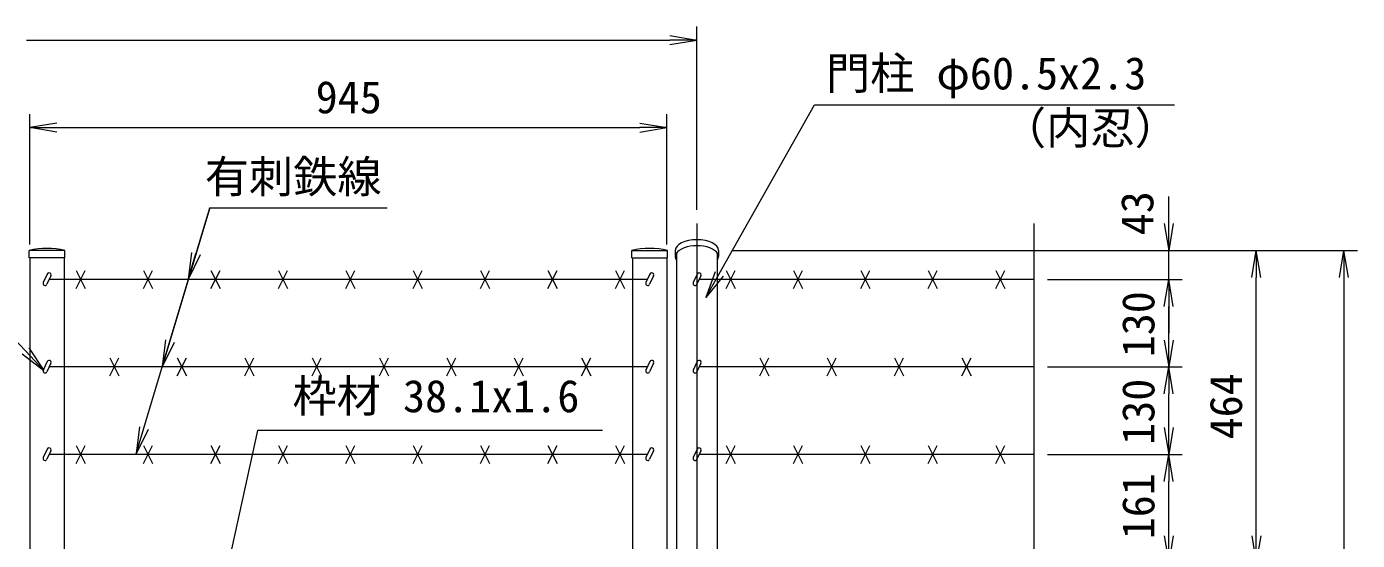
# Model space of a CAD drawing. Units: millimetres, scale not verified. Extents: x -4200 to 4200, y -2970 to 2970.
# Drawn here: x -2539 to -564, y 695 to 1458 of the extents above; entities that cross this region are included whole.
import ezdxf
from ezdxf.enums import TextEntityAlignment as Align

# ---------------------------------------------------------------- set-up
doc = ezdxf.new("R2010")
doc.units = ezdxf.units.MM
doc.header["$LTSCALE"] = 20
doc.linetypes.add('USER1', pattern=[50.8, 31.75, -6.35, 6.35, -6.35])
for name, color, linetype, lineweight in [('0-0_D-STR-TXT', 7, 'Continuous', 9), ('0-3_D-BMK', 2, 'USER1', 13), ('0-4_D-STR1', 1, 'Continuous', 18), ('0-5_D-STR3', 3, 'Continuous', 13), ('0-6_D-STR-DIM', 7, 'Continuous', 9), ('0-7_0', 7, 'Continuous', 9)]:
    doc.layers.add(name, color=color, linetype=linetype, lineweight=lineweight)
doc.styles.add('ＭＳ ゴシック', font='')
doc.styles.get('ＭＳ ゴシック').set_extended_font_data('MS Gothic')

# ---------------------------------------------------------------- blocks, each defined once
blk = doc.blocks.new('_Open')
at = {"layer": '0-7_0'}
blk.add_line((-20, 3.33), (0, 0), dxfattribs=at)
blk.add_lwpolyline([(-20, -3.33), (0, 0), (-20, 0)], dxfattribs=at)
blk = doc.blocks.new('MLeader8')
at = {"layer": '0-0_D-STR-TXT'}
blk.add_line((-2358.8, 859.58), (-2376.64, 823.17), dxfattribs=at)
for points in [[(-2365.19, 861.49), (-2267.27, 1188.98), (-2011.06, 1188.98), (-2003.86, 1188.98)], [(-2371.57, 863.4), (-2376.64, 823.17), (-2365.19, 861.49)]]:
    blk.add_lwpolyline(points, dxfattribs=at)
blk = doc.blocks.new('MLeader9')
at = {"layer": '0-0_D-STR-TXT'}
blk.add_line((-2535.88, 980.78), (-2513.21, 947.16), dxfattribs=at)
for points in [[(-2540.72, 976.19), (-2766.16, 1214.11), (-3288.23, 1214.11), (-3295.43, 1214.11)], [(-2545.56, 971.61), (-2513.21, 947.16), (-2540.72, 976.19)]]:
    blk.add_lwpolyline(points, dxfattribs=at)
blk = doc.blocks.new('MLeader10')
at = {"layer": '0-0_D-STR-TXT'}
blk.add_line((-1505.64, 1087.32), (-1531.08, 1055.74), dxfattribs=at)
for points in [[(-1511.45, 1090.59), (-1369.94, 1341.85), (-842.86, 1341.85), (-835.66, 1341.85)], [(-1517.26, 1093.87), (-1531.08, 1055.74), (-1511.45, 1090.59)]]:
    blk.add_lwpolyline(points, dxfattribs=at)

msp = doc.modelspace()

# ---------------------------------------------------------------- linework, layer by layer
at = {"layer": '0-0_D-STR-TXT'}
for q in [(-2337.44, 954.28), (-2298.58, 1084.28)]:
    msp.add_line((-2267.27, 1188.98), q, dxfattribs=at)
msp.add_lwpolyline([(-1684.26, 858.04), (-2196.32, 858.04), (-2241.84, 650.13)], dxfattribs=at)
at = {"layer": '0-3_D-BMK'}
msp.add_line((-1544.32, 1165.52), (-1544.32, -368.63), dxfattribs=at)
at = {"layer": '0-4_D-STR1'}
for p, q in [((-2482.07, 1125.37), (-2535.27, 1125.37)), ((-2535.27, 1114.37), (-2535.27, 1125.37)), ((-2482.07, 1114.37), (-2535.27, 1114.37)), ((-2534.07, 1114.37), (-2534.07, 664.37)), ((-2483.27, 1114.37), (-2483.27, 664.37)), ((-2482.07, 1114.37), (-2482.07, 1125.37)), ((-1641.07, 1125.37), (-1587.87, 1125.37)), ((-1641.07, 1114.37), (-1641.07, 1125.37)), ((-1641.07, 1114.37), (-1587.87, 1114.37)), ((-1639.87, 1114.37), (-1639.87, 664.37)), ((-1589.07, 1114.37), (-1589.07, 664.37)), ((-1587.87, 1114.37), (-1587.87, 1125.37)), ((-1576.42, 1125.37), (-1576.42, 1116.35)), ((-1574.57, 1121.72), (-1574.57, 664.37)), ((-1514.07, 1121.72), (-1514.07, 664.37)), ((-1512.22, 1125.37), (-1512.22, 1116.35))]:
    msp.add_line(p, q, dxfattribs=at)
for centre in [(-2508.67, 1008.94), (-1614.47, 1008.94)]:
    msp.add_arc(centre, 119.43, 77.13052, 102.86948, dxfattribs=at)
for centre, start_param, end_param in [((-1544.32, 1116.35), 2.8004339, 6.6243441), ((-1544.32, 1125.37), 3.1415927, 6.2831853)]:
    msp.add_ellipse(centre, major_axis=(-32.1, 0), ratio=0.5, start_param=start_param, end_param=end_param, dxfattribs=at)
at = {"layer": '0-5_D-STR3'}
for p, q in [((-2508.24, 1090.4), (-2514.19, 1077.64)), ((-2502.8, 1087.86), (-2508.75, 1075.1)), ((-2465.38, 1095.78), (-2451.96, 1068.95)), ((-2465.38, 1068.95), (-2451.96, 1095.78)), ((-2365.38, 1095.78), (-2351.96, 1068.95)), ((-2365.38, 1068.95), (-2351.96, 1095.78)), ((-2265.38, 1095.78), (-2251.96, 1068.95)), ((-2265.38, 1068.95), (-2251.96, 1095.78)), ((-2165.38, 1095.78), (-2151.96, 1068.95)), ((-2165.38, 1068.95), (-2151.96, 1095.78)), ((-2065.38, 1095.78), (-2051.96, 1068.95)), ((-2065.38, 1068.95), (-2051.96, 1095.78)), ((-1965.38, 1095.78), (-1951.96, 1068.95)), ((-1965.38, 1068.95), (-1951.96, 1095.78)), ((-1865.38, 1095.78), (-1851.96, 1068.95)), ((-1865.38, 1068.95), (-1851.96, 1095.78)), ((-1765.38, 1095.78), (-1751.96, 1068.95)), ((-1765.38, 1068.95), (-1751.96, 1095.78)), ((-1665.38, 1095.78), (-1651.96, 1068.95)), ((-1665.38, 1068.95), (-1651.96, 1095.78)), ((-1614.04, 1090.4), (-1619.99, 1077.64)), ((-1608.6, 1087.86), (-1614.55, 1075.1)), ((-1543.89, 1090.4), (-1549.84, 1077.64)), ((-1538.45, 1087.86), (-1544.4, 1075.1)), ((-1501.03, 1095.78), (-1487.61, 1068.95)), ((-1501.03, 1068.95), (-1487.61, 1095.78)), ((-1401.03, 1095.78), (-1387.61, 1068.95)), ((-1401.03, 1068.95), (-1387.61, 1095.78)), ((-1301.03, 1095.78), (-1287.61, 1068.95)), ((-1301.03, 1068.95), (-1287.61, 1095.78)), ((-1201.03, 1095.78), (-1187.61, 1068.95)), ((-1201.03, 1068.95), (-1187.61, 1095.78)), ((-1101.03, 1095.78), (-1087.61, 1068.95)), ((-1101.03, 1068.95), (-1087.61, 1095.78)), ((-1617.78, 1082.37), (-2505.36, 1082.37)), ((-1044.32, 1082.37), (-1541.01, 1082.37)), ((-2508.24, 960.4), (-2514.19, 947.64)), ((-2502.8, 957.86), (-2508.75, 945.1)), ((-1617.78, 952.37), (-2505.36, 952.37)), ((-2415.38, 965.78), (-2401.96, 938.95)), ((-2415.38, 938.95), (-2401.96, 965.78)), ((-2315.38, 965.78), (-2301.96, 938.95)), ((-2315.38, 938.95), (-2301.96, 965.78)), ((-2215.38, 965.78), (-2201.96, 938.95)), ((-2215.38, 938.95), (-2201.96, 965.78)), ((-2115.38, 965.78), (-2101.96, 938.95)), ((-2115.38, 938.95), (-2101.96, 965.78)), ((-2015.38, 965.78), (-2001.96, 938.95)), ((-2015.38, 938.95), (-2001.96, 965.78)), ((-1915.38, 965.78), (-1901.96, 938.95)), ((-1915.38, 938.95), (-1901.96, 965.78)), ((-1815.38, 965.78), (-1801.96, 938.95)), ((-1815.38, 938.95), (-1801.96, 965.78)), ((-1715.38, 965.78), (-1701.96, 938.95)), ((-1715.38, 938.95), (-1701.96, 965.78)), ((-1614.04, 960.4), (-1619.99, 947.64)), ((-1608.6, 957.86), (-1614.55, 945.1)), ((-1543.89, 960.4), (-1549.84, 947.64)), ((-1538.45, 957.86), (-1544.4, 945.1)), ((-1044.32, 952.37), (-1541.01, 952.37)), ((-1451.03, 965.78), (-1437.61, 938.95)), ((-1451.03, 938.95), (-1437.61, 965.78)), ((-1351.03, 965.78), (-1337.61, 938.95)), ((-1351.03, 938.95), (-1337.61, 965.78)), ((-1251.03, 965.78), (-1237.61, 938.95)), ((-1251.03, 938.95), (-1237.61, 965.78)), ((-1151.03, 965.78), (-1137.61, 938.95)), ((-1151.03, 938.95), (-1137.61, 965.78)), ((-2508.24, 830.4), (-2514.19, 817.64)), ((-2465.38, 835.78), (-2451.96, 808.95)), ((-2465.38, 808.95), (-2451.96, 835.78)), ((-2365.38, 835.78), (-2351.96, 808.95)), ((-2365.38, 808.95), (-2351.96, 835.78)), ((-2265.38, 835.78), (-2251.96, 808.95)), ((-2265.38, 808.95), (-2251.96, 835.78)), ((-2165.38, 835.78), (-2151.96, 808.95)), ((-2165.38, 808.95), (-2151.96, 835.78)), ((-2065.38, 835.78), (-2051.96, 808.95)), ((-2065.38, 808.95), (-2051.96, 835.78)), ((-1965.38, 835.78), (-1951.96, 808.95)), ((-1965.38, 808.95), (-1951.96, 835.78)), ((-1865.38, 835.78), (-1851.96, 808.95)), ((-1865.38, 808.95), (-1851.96, 835.78)), ((-1765.38, 835.78), (-1751.96, 808.95)), ((-1765.38, 808.95), (-1751.96, 835.78)), ((-1665.38, 835.78), (-1651.96, 808.95)), ((-1665.38, 808.95), (-1651.96, 835.78)), ((-1614.04, 830.4), (-1619.99, 817.64)), ((-1543.89, 830.4), (-1549.84, 817.64)), ((-1501.03, 835.78), (-1487.61, 808.95)), ((-1501.03, 808.95), (-1487.61, 835.78)), ((-1401.03, 835.78), (-1387.61, 808.95)), ((-1401.03, 808.95), (-1387.61, 835.78)), ((-1301.03, 835.78), (-1287.61, 808.95)), ((-1301.03, 808.95), (-1287.61, 835.78)), ((-1201.03, 835.78), (-1187.61, 808.95)), ((-1201.03, 808.95), (-1187.61, 835.78)), ((-1101.03, 835.78), (-1087.61, 808.95)), ((-1101.03, 808.95), (-1087.61, 835.78)), ((-2502.8, 827.86), (-2508.75, 815.1)), ((-1617.78, 822.37), (-2505.36, 822.37)), ((-1608.6, 827.86), (-1614.55, 815.1)), ((-1538.45, 827.86), (-1544.4, 815.1)), ((-1044.32, 822.37), (-1541.01, 822.37))]:
    msp.add_line(p, q, dxfattribs=at)
for centre, start, end in [((-2505.52, 1089.13), 334.99524, 154.99707), ((-1611.32, 1089.13), 334.99524, 154.99707), ((-1541.17, 1089.13), 334.99524, 154.99707), ((-2511.47, 1076.37), 154.99707, 334.99524), ((-1617.27, 1076.37), 154.99707, 334.99524), ((-1547.12, 1076.37), 154.99707, 334.99524), ((-2505.52, 959.13), 334.99524, 154.99707), ((-1611.32, 959.13), 334.99524, 154.99707), ((-1541.17, 959.13), 334.99524, 154.99707), ((-2511.47, 946.37), 154.99707, 334.99524), ((-1617.27, 946.37), 154.99707, 334.99524), ((-1547.12, 946.37), 154.99707, 334.99524), ((-2505.52, 829.13), 334.99524, 154.99707), ((-1611.32, 829.13), 334.99524, 154.99707), ((-1541.17, 829.13), 334.99524, 154.99707), ((-2511.47, 816.37), 154.99707, 334.99524), ((-1617.27, 816.37), 154.99707, 334.99524), ((-1547.12, 816.37), 154.99707, 334.99524)]:
    msp.add_arc(centre, 3, start, end, dxfattribs=at)
at = {"layer": '0-6_D-STR-DIM'}
for p, q in [((-1544.32, 1185.52), (-1544.32, 1458.03)), ((-2539.32, 1438.03), (-1584.32, 1438.03)), ((-2534.07, 1134.37), (-2534.07, 1328.03)), ((-1589.07, 1134.37), (-1589.07, 1328.03)), ((-2494.07, 1308.03), (-1629.07, 1308.03)), ((-844.32, 1165.37), (-844.32, 1205.37)), ((-1044.32, 1165.52), (-1044.32, 265.59)), ((-1492.22, 1125.37), (-694.32, 1125.37)), ((-1492.22, 1125.37), (-564.32, 1125.37)), ((-1492.22, 1125.37), (-824.32, 1125.37)), ((-844.32, 1082.37), (-844.32, 1125.37)), ((-1024.32, 1082.37), (-824.32, 1082.37)), ((-1024.32, 1082.37), (-824.32, 1082.37)), ((-714.32, 701.37), (-714.32, 1085.37)), ((-584.32, 1085.37), (-584.32, -98.63)), ((-844.32, 992.37), (-844.32, 1042.37)), ((-844.32, 1042.37), (-844.32, 1002.37)), ((-1024.32, 952.37), (-824.32, 952.37)), ((-1024.32, 952.37), (-824.32, 952.37)), ((-844.32, 862.37), (-844.32, 912.37)), ((-1024.32, 822.37), (-824.32, 822.37)), ((-1004.32, 822.37), (-824.32, 822.37)), ((-844.32, 701.37), (-844.32, 782.37))]:
    msp.add_line(p, q, dxfattribs=at)

# ---------------------------------------------------------------- block references
at = {"layer": '0-0_D-STR-TXT'}
for name in ['MLeader10', 'MLeader9', 'MLeader8']:
    msp.add_blockref(name, (0, 0), dxfattribs=at)
at = {"layer": '0-0_D-STR-TXT', "xscale": 2, "yscale": 2, "rotation": 253.35412}
for p in [(-2299.15, 1082.37), (-2338.02, 952.37)]:
    msp.add_blockref('_Open', p, dxfattribs=at)
at = {"layer": '0-6_D-STR-DIM', "xscale": 2, "yscale": 2}
for p in [(-1544.32, 1438.03), (-1589.07, 1308.03)]:
    msp.add_blockref('_Open', p, dxfattribs=at)
for p, rotation in [((-2534.07, 1308.03), 180), ((-844.32, 1125.37), 270), ((-714.32, 1125.37), 90), ((-584.32, 1125.37), 90), ((-844.32, 1082.37), 90), ((-844.32, 1082.37), 90), ((-844.32, 952.37), 270), ((-844.32, 952.37), 90), ((-844.32, 822.37), 270), ((-844.32, 822.37), 90), ((-844.32, 661.37), 270), ((-714.32, 661.37), 270)]:
    msp.add_blockref('_Open', p, dxfattribs=dict(at, rotation=rotation))

# ---------------------------------------------------------------- texts
at = {"layer": '0-0_D-STR-TXT', "style": 'ＭＳ ゴシック'}
for s, p in [('門柱 φ60.5x2.3', (-1352.89, 1350.22)), ('（内忍）', (-1091.73, 1268.94)), ('有刺鉄線', (-2274.64, 1196.65)), ('枠材 38.1x1.6', (-2144.38, 870.63))]:
    msp.add_text(s, height=48.09, dxfattribs=at).set_placement(p, align=Align.BOTTOM_LEFT)
at = {"layer": '0-6_D-STR-DIM', "style": 'ＭＳ ゴシック'}
msp.add_text('945', height=48.09, dxfattribs=at).set_placement((-2110.05, 1314.78), align=Align.BOTTOM_LEFT)
for s, p in [('43', (-852.63, 1148.03)), ('130', (-851.07, 966.72)), ('130', (-851.07, 836.72)), ('464', (-721.07, 844.74)), ('161', (-851.07, 696.29))]:
    msp.add_text(s, height=48.09, rotation=90, dxfattribs=at).set_placement(p, align=Align.BOTTOM_LEFT)

doc.saveas('drawing.dxf')
